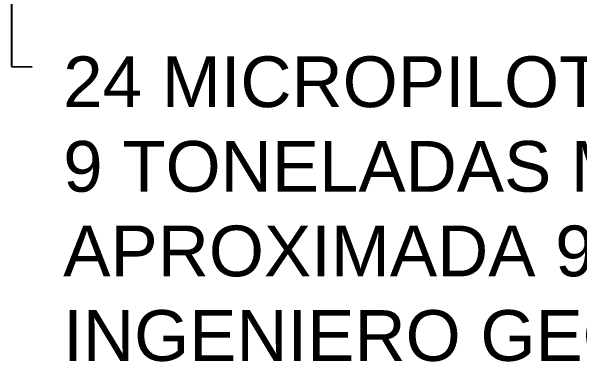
# Model space of a CAD drawing. Header units: millimetres. Extents: x 569 to 667, y -103 to 12.
# Drawn here: x 629.198 to 630.319, y -97.809 to -97.119 of the extents above; entities that cross this region are included whole.
import ezdxf

# ---------------------------------------------------------------- set-up
doc = ezdxf.new("R2010")
doc.units = ezdxf.units.MM
doc.header["$LTSCALE"] = 0.0003
doc.layers.add('SIM-COTAS', color=1, linetype='Continuous')
doc.styles.add('ARIAL EE', font='arial.ttf')
doc.dimstyles.new('RE - STANDAR', dxfattribs={"dimtxt": 0.002, "dimasz": 0.0015, "dimexe": 0.001, "dimexo": 0.0015, "dimgap": 0.0005, "dimtad": 1, "dimzin": 4, "dimdsep": 46, "dimtxsty": 'ARIAL EE', "dimcen": 0, "dimclrd": 1, "dimclre": 1, "dimclrt": 2, "dimadec": 0, "dimazin": 0, "dimtfac": 1, "dimtix": 1, "dimtofl": 0, "dimtmove": 1, "dimatfit": 2, "dimfxl": 0.0015, "dimtolj": 1, "dimtzin": 4, "dimlwd": -1, "dimlwe": -1, "dimarcsym": 2})

msp = doc.modelspace()

# ---------------------------------------------------------------- texts
at = {"layer": 'SIM-COTAS', "color": 2, "transparency": 33554687, "insert": (629.3004, -97.8093), "char_height": 0.1, "width": 2.78502, "attachment_point": 7, "style": 'ARIAL EE'}
msp.add_mtext('\\A1;24 MICROPILOTES CON CAPACIDAD DE 9 TONELADAS MÍNIMO. PROFUNDIDAD APROXIMADA 9m.VERIFICAR CON INGENIERO GEOTECNISTA.  ', dxfattribs=at)

# ---------------------------------------------------------------- leaders
at = {"layer": 'SIM-COTAS', "transparency": 33554687, "annotation_type": 0, "has_hookline": 1, "hookline_direction": 1, "horizontal_direction": (-1, 0, 0)}
msp.add_leader([(629.1983, -95.9161), (629.1983, -97.2278), (629.239, -97.2281)], dimstyle='RE - STANDAR', override={"dimscale": 0, "dimgap": 0.0005, "dimtad": 0}, dxfattribs=at)

doc.saveas('drawing.dxf')
